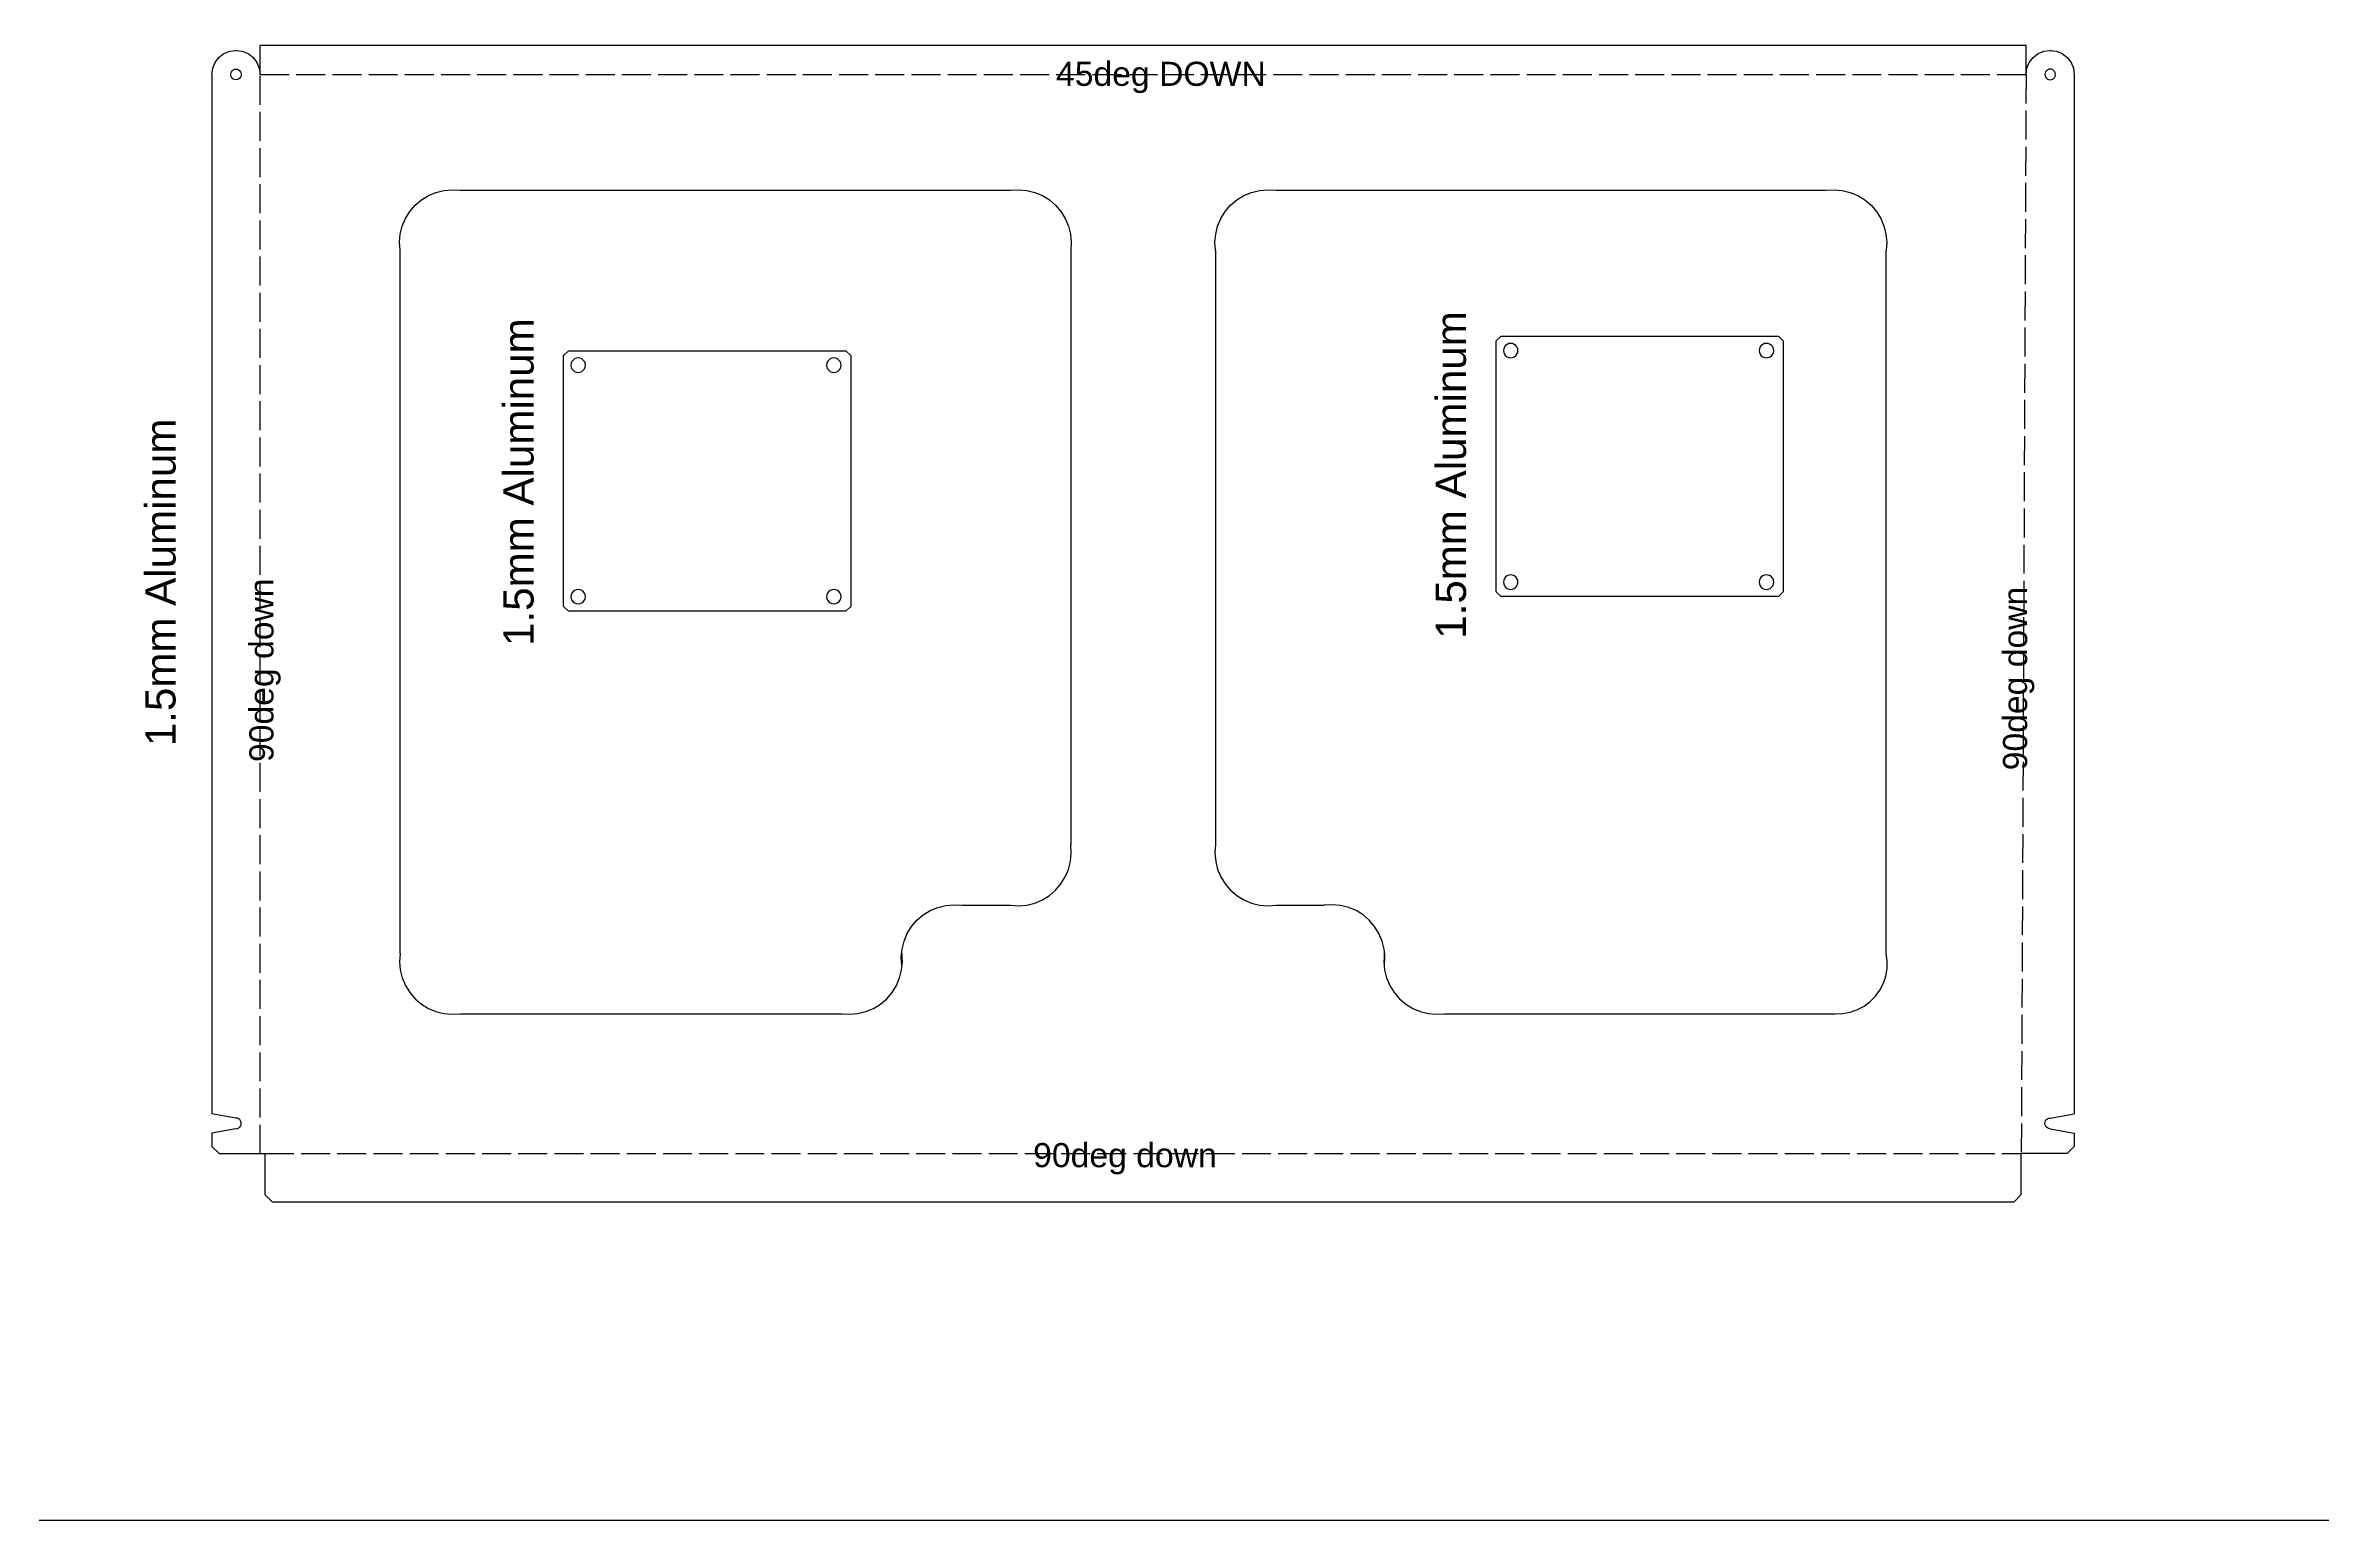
# Model space of a CAD drawing. Extents: x -1267 to 2080, y -21 to 4009.
# Drawn here: x -501 to 442, y -21 to 591 of the extents above; entities that cross this region are included whole.
import ezdxf

# ---------------------------------------------------------------- set-up
doc = ezdxf.new("R2010")
doc.units = 0
doc.linetypes.add('ACAD_ISO02W100', pattern=[15, 12, -3])
doc.layers.get('0').update_dxf_attribs({"true_color": 0xffffff})
doc.layers.add('Layer0', color=7, linetype='Continuous', true_color=0xffffff)
doc.styles.add('textstyle21', font='')
doc.styles.add('textstyle22', font='')
doc.styles.add('textstyle23', font='')
doc.styles.add('textstyle32', font='')
doc.styles.add('textstyle39', font='')
doc.styles.add('textstyle40', font='')
doc.styles.add('textstyle43', font='')
doc.styles.get('textstyle21').set_extended_font_data('Arial')
doc.styles.get('textstyle22').set_extended_font_data('Arial')
doc.styles.get('textstyle23').set_extended_font_data('Arial')
doc.styles.get('textstyle32').set_extended_font_data('Arial')
doc.styles.get('textstyle39').set_extended_font_data('Arial')
doc.styles.get('textstyle40').set_extended_font_data('Arial')
doc.styles.get('textstyle43').set_extended_font_data('Arial')

msp = doc.modelspace()

# ---------------------------------------------------------------- linework, layer by layer
at = {"layer": 'Layer0'}
for p, q in [((-431.1, 583.56, 0.05), (-429.51, 585.63, 0.05)), ((-429.51, 585.63, 0.05), (-427.44, 587.22, 0.05)), ((-427.44, 587.22, 0.05), (-425.03, 588.22, 0.05)), ((-425.03, 588.22, 0.05), (-422.44, 588.56, 0.05)), ((-422.44, 588.56, 0.05), (-422.19, 588.53, 0.05)), ((-422.19, 588.53, 0.05), (-419.85, 588.22, 0.05)), ((-419.85, 588.22, 0.05), (-417.44, 587.22, 0.05)), ((-417.44, 587.22, 0.05), (-415.37, 585.63, 0.05)), ((-415.37, 585.63, 0.05), (-413.78, 583.56, 0.05)), ((-412.44, 578.56, 0.05), (-412.44, 590.56, 0.05)), ((319.56, 590.56, 0.05), (-412.44, 590.56, 0.05)), ((319.56, 578.56, 0.05), (319.56, 590.56, 0.05)), ((320.9, 583.56, 0.05), (322.49, 585.63, 0.05)), ((322.49, 585.63, 0.05), (324.56, 587.22, 0.05)), ((324.56, 587.22, 0.05), (326.97, 588.22, 0.05)), ((326.97, 588.22, 0.05), (329.56, 588.56, 0.05)), ((329.56, 588.56, 0.05), (329.61, 588.56, 0.05)), ((329.59, 588.62, 0.05), (329.75, 588.54, 0.05)), ((329.61, 588.56, 0.05), (329.75, 588.54, 0.05)), ((329.75, 588.54, 0.05), (332.15, 588.22, 0.05)), ((332.15, 588.22, 0.05), (334.56, 587.22, 0.05)), ((334.56, 587.22, 0.05), (336.63, 585.63, 0.05)), ((336.63, 585.63, 0.05), (338.22, 583.56, 0.05)), ((-432.44, 578.56, 0.05), (-432.1, 581.15, 0.05)), ((-432.44, 578.56, 0.05), (-432.44, 147.56, 0.05)), ((-432.1, 581.15, 0.05), (-431.1, 583.56, 0.05)), ((-424.64, 578.56, 0.05), (-424.57, 579.13, 0.05)), ((-424.57, 577.99, 0.05), (-424.64, 578.56, 0.05)), ((-424.57, 579.13, 0.05), (-424.35, 579.66, 0.05)), ((-424.35, 577.46, 0.05), (-424.57, 577.99, 0.05)), ((-424.35, 579.66, 0.05), (-424, 580.12, 0.05)), ((-424, 577.01, 0.05), (-424.35, 577.46, 0.05)), ((-424, 580.12, 0.05), (-423.54, 580.47, 0.05)), ((-423.54, 576.66, 0.05), (-424, 577.01, 0.05)), ((-423.54, 580.47, 0.05), (-423.01, 580.69, 0.05)), ((-423.01, 576.44, 0.05), (-423.54, 576.66, 0.05)), ((-423.01, 580.69, 0.05), (-422.44, 580.76, 0.05)), ((-422.44, 576.36, 0.05), (-423.01, 576.44, 0.05)), ((-422.44, 580.76, 0.05), (-421.87, 580.69, 0.05)), ((-421.87, 576.44, 0.05), (-422.44, 576.36, 0.05)), ((-421.87, 580.69, 0.05), (-421.34, 580.47, 0.05)), ((-421.34, 576.66, 0.05), (-421.87, 576.44, 0.05)), ((-421.34, 580.47, 0.05), (-420.89, 580.12, 0.05)), ((-420.89, 577.01, 0.05), (-421.34, 576.66, 0.05)), ((-420.89, 580.12, 0.05), (-420.54, 579.66, 0.05)), ((-420.54, 577.46, 0.05), (-420.89, 577.01, 0.05)), ((-420.54, 579.66, 0.05), (-420.32, 579.13, 0.05)), ((-420.32, 577.99, 0.05), (-420.54, 577.46, 0.05)), ((-420.32, 579.13, 0.05), (-420.24, 578.56, 0.05)), ((-420.24, 578.56, 0.05), (-420.32, 577.99, 0.05)), ((-413.78, 583.56, 0.05), (-412.78, 581.15, 0.05)), ((-412.78, 581.15, 0.05), (-412.44, 578.56, 0.05)), ((319.56, 578.56, 0.05), (319.9, 581.15, 0.05)), ((319.9, 581.15, 0.05), (320.9, 583.56, 0.05)), ((327.43, 579.13, 0.05), (327.36, 578.56, 0.05)), ((327.36, 578.56, 0.05), (327.43, 577.99, 0.05)), ((327.65, 579.66, 0.05), (327.43, 579.13, 0.05)), ((327.43, 577.99, 0.05), (327.65, 577.46, 0.05)), ((328, 580.12, 0.05), (327.65, 579.66, 0.05)), ((327.65, 577.46, 0.05), (328, 577.01, 0.05)), ((328.46, 580.47, 0.05), (328, 580.12, 0.05)), ((328, 577.01, 0.05), (328.46, 576.66, 0.05)), ((328.99, 580.69, 0.05), (328.46, 580.47, 0.05)), ((328.46, 576.66, 0.05), (328.99, 576.44, 0.05)), ((329.56, 580.76, 0.05), (328.99, 580.69, 0.05)), ((328.99, 576.44, 0.05), (329.56, 576.36, 0.05)), ((330.13, 580.69, 0.05), (329.56, 580.76, 0.05)), ((329.56, 576.36, 0.05), (330.13, 576.44, 0.05)), ((330.66, 580.47, 0.05), (330.13, 580.69, 0.05)), ((330.13, 576.44, 0.05), (330.66, 576.66, 0.05)), ((331.12, 580.12, 0.05), (330.66, 580.47, 0.05)), ((330.66, 576.66, 0.05), (331.12, 577.01, 0.05)), ((331.46, 579.66, 0.05), (331.12, 580.12, 0.05)), ((331.12, 577.01, 0.05), (331.46, 577.46, 0.05)), ((331.57, 579.42, 0.05), (331.46, 579.66, 0.05)), ((331.46, 577.46, 0.05), (331.6, 577.78, 0.05)), ((331.68, 579.13, 0.05), (331.57, 579.42, 0.05)), ((331.6, 577.78, 0.05), (331.68, 577.99, 0.05)), ((331.76, 578.56, 0.05), (331.68, 579.13, 0.05)), ((331.68, 577.99, 0.05), (331.76, 578.56, 0.05)), ((338.22, 583.56, 0.05), (339.22, 581.15, 0.05)), ((339.22, 581.15, 0.05), (339.56, 578.56, 0.05)), ((339.56, 578.56, 0.05), (339.56, 147.56, 0.05)), ((-342.7, 528.33, 0.05), (-339.55, 529.65, 0.05)), ((-339.55, 529.65, 0.05), (-336.24, 530.48, 0.05)), ((-336.24, 530.48, 0.05), (-332.84, 530.78, 0.05)), ((-332.84, 530.78, 0.05), (-329.44, 530.56, 0.05)), ((-329.44, 530.56, 0.05), (-101.44, 530.56, 0.05)), ((-101.44, 530.56, 0.05), (-98.04, 530.78, 0.05)), ((-98.04, 530.78, 0.05), (-94.64, 530.48, 0.05)), ((-94.64, 530.48, 0.05), (-91.33, 529.65, 0.05)), ((-91.33, 529.65, 0.05), (-88.18, 528.33, 0.05)), ((-4.7, 528.33, 0.05), (-1.55, 529.65, 0.05)), ((-1.55, 529.65, 0.05), (1.76, 530.48, 0.05)), ((1.76, 530.48, 0.05), (5.16, 530.78, 0.05)), ((5.16, 530.78, 0.05), (8.56, 530.56, 0.05)), ((8.56, 530.56, 0.05), (236.56, 530.56, 0.05)), ((236.56, 530.56, 0.05), (239.96, 530.78, 0.05)), ((239.96, 530.78, 0.05), (243.36, 530.48, 0.05)), ((243.36, 530.48, 0.05), (246.67, 529.65, 0.05)), ((246.67, 529.65, 0.05), (249.82, 528.33, 0.05)), ((-352.2, 518.82, 0.05), (-350.41, 521.72, 0.05)), ((-350.41, 521.72, 0.05), (-348.19, 524.31, 0.05)), ((-348.19, 524.31, 0.05), (-345.6, 526.53, 0.05)), ((-345.6, 526.53, 0.05), (-342.7, 528.33, 0.05)), ((-88.18, 528.33, 0.05), (-85.28, 526.53, 0.05)), ((-85.28, 526.53, 0.05), (-82.69, 524.31, 0.05)), ((-82.69, 524.31, 0.05), (-80.47, 521.72, 0.05)), ((-80.47, 521.72, 0.05), (-78.68, 518.82, 0.05)), ((-14.2, 518.82, 0.05), (-12.41, 521.72, 0.05)), ((-12.41, 521.72, 0.05), (-10.19, 524.31, 0.05)), ((-10.19, 524.31, 0.05), (-7.6, 526.53, 0.05)), ((-7.6, 526.53, 0.05), (-4.7, 528.33, 0.05)), ((249.82, 528.33, 0.05), (252.72, 526.53, 0.05)), ((252.72, 526.53, 0.05), (255.31, 524.31, 0.05)), ((255.31, 524.31, 0.05), (257.53, 521.72, 0.05)), ((257.53, 521.72, 0.05), (259.32, 518.82, 0.05)), ((-354.66, 508.97, 0.05), (-354.35, 512.37, 0.05)), ((-354.35, 512.37, 0.05), (-353.53, 515.68, 0.05)), ((-353.53, 515.68, 0.05), (-352.2, 518.82, 0.05)), ((-78.68, 518.82, 0.05), (-77.35, 515.68, 0.05)), ((-77.35, 515.68, 0.05), (-76.53, 512.37, 0.05)), ((-76.53, 512.37, 0.05), (-76.22, 508.97, 0.05)), ((-16.66, 508.97, 0.05), (-16.35, 512.37, 0.05)), ((-16.35, 512.37, 0.05), (-15.7, 514.99, 0.05)), ((-15.7, 514.99, 0.05), (-15.53, 515.68, 0.05)), ((-15.53, 515.68, 0.05), (-14.2, 518.82, 0.05)), ((259.32, 518.82, 0.05), (260.48, 516.08, 0.05)), ((260.48, 516.08, 0.05), (260.65, 515.68, 0.05)), ((260.65, 515.68, 0.05), (261, 514.25, 0.05)), ((261, 514.25, 0.05), (261.47, 512.37, 0.05)), ((261.47, 512.37, 0.05), (261.78, 508.97, 0.05)), ((-354.44, 505.56, 0.05), (-354.66, 508.97, 0.05)), ((-354.44, 214.03, 0.05), (-354.44, 505.56, 0.05)), ((-76.22, 508.97, 0.05), (-76.44, 505.56, 0.05)), ((-76.44, 505.56, 0.05), (-76.44, 259.03, 0.05)), ((-16.44, 505.56, 0.05), (-16.66, 508.97, 0.05)), ((-16.44, 505.56, 0.05), (-16.44, 259.03, 0.05)), ((261.78, 508.97, 0.05), (261.56, 505.56, 0.05)), ((261.56, 214.03, 0.05), (261.56, 505.56, 0.05)), ((-286.62, 461.99, 0.05), (-284.62, 463.99, 0.05)), ((-284.62, 463.99, 0.05), (-169.62, 463.99, 0.05)), ((-169.62, 463.99, 0.05), (-167.62, 461.99, 0.05)), ((99.94, 468.04, 0.05), (101.94, 470.04, 0.05)), ((99.94, 364.04, 0.05), (99.94, 468.04, 0.05)), ((101.94, 470.04, 0.05), (216.94, 470.04, 0.05)), ((103.04, 464.81, 0.05), (102.94, 464.04, 0.05)), ((102.94, 464.04, 0.05), (103.04, 463.26, 0.05)), ((103.34, 465.54, 0.05), (103.04, 464.81, 0.05)), ((103.04, 463.26, 0.05), (103.34, 462.54, 0.05)), ((103.81, 466.16, 0.05), (103.34, 465.54, 0.05)), ((103.34, 462.54, 0.05), (103.81, 461.92, 0.05)), ((104.44, 466.63, 0.05), (103.81, 466.16, 0.05)), ((105.16, 466.93, 0.05), (104.44, 466.63, 0.05)), ((105.94, 467.04, 0.05), (105.16, 466.93, 0.05)), ((106.71, 466.93, 0.05), (105.94, 467.04, 0.05)), ((107.44, 466.63, 0.05), (106.71, 466.93, 0.05)), ((108.06, 466.16, 0.05), (107.44, 466.63, 0.05)), ((108.53, 465.54, 0.05), (108.06, 466.16, 0.05)), ((108.06, 461.92, 0.05), (108.53, 462.54, 0.05)), ((108.83, 464.81, 0.05), (108.53, 465.54, 0.05)), ((108.53, 462.54, 0.05), (108.83, 463.26, 0.05)), ((108.94, 464.04, 0.05), (108.83, 464.81, 0.05)), ((108.83, 463.26, 0.05), (108.94, 464.04, 0.05)), ((209.04, 464.81, 0.05), (208.94, 464.04, 0.05)), ((208.94, 464.04, 0.05), (209.04, 463.26, 0.05)), ((209.34, 465.54, 0.05), (209.04, 464.81, 0.05)), ((209.04, 463.26, 0.05), (209.34, 462.54, 0.05)), ((209.81, 466.16, 0.05), (209.34, 465.54, 0.05)), ((209.34, 462.54, 0.05), (209.81, 461.92, 0.05)), ((210.44, 466.63, 0.05), (209.81, 466.16, 0.05)), ((211.16, 466.93, 0.05), (210.44, 466.63, 0.05)), ((211.94, 467.04, 0.05), (211.16, 466.93, 0.05)), ((212.71, 466.93, 0.05), (211.94, 467.04, 0.05)), ((213.44, 466.63, 0.05), (212.71, 466.93, 0.05)), ((214.06, 466.16, 0.05), (213.44, 466.63, 0.05)), ((214.53, 465.54, 0.05), (214.06, 466.16, 0.05)), ((214.06, 461.92, 0.05), (214.53, 462.54, 0.05)), ((214.83, 464.81, 0.05), (214.53, 465.54, 0.05)), ((214.53, 462.54, 0.05), (214.83, 463.26, 0.05)), ((214.94, 464.04, 0.05), (214.83, 464.81, 0.05)), ((214.83, 463.26, 0.05), (214.94, 464.04, 0.05)), ((216.94, 470.04, 0.05), (218.94, 468.04, 0.05)), ((218.94, 468.04, 0.05), (218.94, 364.04, 0.05)), ((-286.62, 357.99, 0.05), (-286.62, 461.99, 0.05)), ((-283.52, 458.77, 0.05), (-283.62, 457.99, 0.05)), ((-283.62, 457.99, 0.05), (-283.52, 457.22, 0.05)), ((-283.22, 459.49, 0.05), (-283.52, 458.77, 0.05)), ((-283.52, 457.22, 0.05), (-283.22, 456.49, 0.05)), ((-282.74, 460.12, 0.05), (-283.22, 459.49, 0.05)), ((-283.22, 456.49, 0.05), (-282.74, 455.87, 0.05)), ((-282.12, 460.59, 0.05), (-282.74, 460.12, 0.05)), ((-282.74, 455.87, 0.05), (-282.12, 455.4, 0.05)), ((-281.4, 460.89, 0.05), (-282.12, 460.59, 0.05)), ((-282.12, 455.4, 0.05), (-281.4, 455.1, 0.05)), ((-280.62, 460.99, 0.05), (-281.4, 460.89, 0.05)), ((-281.4, 455.1, 0.05), (-280.62, 454.99, 0.05)), ((-279.84, 460.89, 0.05), (-280.62, 460.99, 0.05)), ((-280.62, 454.99, 0.05), (-279.84, 455.1, 0.05)), ((-279.12, 460.59, 0.05), (-279.84, 460.89, 0.05)), ((-279.84, 455.1, 0.05), (-279.12, 455.4, 0.05)), ((-278.5, 460.12, 0.05), (-279.12, 460.59, 0.05)), ((-279.12, 455.4, 0.05), (-278.5, 455.87, 0.05)), ((-278.02, 459.49, 0.05), (-278.5, 460.12, 0.05)), ((-278.5, 455.87, 0.05), (-278.02, 456.49, 0.05)), ((-277.72, 458.77, 0.05), (-278.02, 459.49, 0.05)), ((-278.02, 456.49, 0.05), (-277.72, 457.22, 0.05)), ((-277.62, 457.99, 0.05), (-277.72, 458.77, 0.05)), ((-277.72, 457.22, 0.05), (-277.62, 457.99, 0.05)), ((-177.52, 458.77, 0.05), (-177.62, 457.99, 0.05)), ((-177.62, 457.99, 0.05), (-177.52, 457.22, 0.05)), ((-177.22, 459.49, 0.05), (-177.52, 458.77, 0.05)), ((-177.52, 457.22, 0.05), (-177.22, 456.49, 0.05)), ((-176.74, 460.12, 0.05), (-177.22, 459.49, 0.05)), ((-177.22, 456.49, 0.05), (-176.74, 455.87, 0.05)), ((-176.12, 460.59, 0.05), (-176.74, 460.12, 0.05)), ((-176.74, 455.87, 0.05), (-176.12, 455.4, 0.05)), ((-175.4, 460.89, 0.05), (-176.12, 460.59, 0.05)), ((-176.12, 455.4, 0.05), (-175.4, 455.1, 0.05)), ((-174.62, 460.99, 0.05), (-175.4, 460.89, 0.05)), ((-175.4, 455.1, 0.05), (-174.62, 454.99, 0.05)), ((-173.84, 460.89, 0.05), (-174.62, 460.99, 0.05)), ((-174.62, 454.99, 0.05), (-173.84, 455.1, 0.05)), ((-173.12, 460.59, 0.05), (-173.84, 460.89, 0.05)), ((-173.84, 455.1, 0.05), (-173.12, 455.4, 0.05)), ((-172.5, 460.12, 0.05), (-173.12, 460.59, 0.05)), ((-173.12, 455.4, 0.05), (-172.5, 455.87, 0.05)), ((-172.02, 459.49, 0.05), (-172.5, 460.12, 0.05)), ((-172.5, 455.87, 0.05), (-172.02, 456.49, 0.05)), ((-171.72, 458.77, 0.05), (-172.02, 459.49, 0.05)), ((-172.02, 456.49, 0.05), (-171.72, 457.22, 0.05)), ((-171.62, 457.99, 0.05), (-171.72, 458.77, 0.05)), ((-171.72, 457.22, 0.05), (-171.62, 457.99, 0.05)), ((-167.62, 461.99, 0.05), (-167.62, 357.99, 0.05)), ((103.81, 461.92, 0.05), (104.44, 461.44, 0.05)), ((104.44, 461.44, 0.05), (105.16, 461.14, 0.05)), ((105.16, 461.14, 0.05), (105.94, 461.04, 0.05)), ((105.94, 461.04, 0.05), (106.71, 461.14, 0.05)), ((106.71, 461.14, 0.05), (107.44, 461.44, 0.05)), ((107.44, 461.44, 0.05), (108.06, 461.92, 0.05)), ((209.81, 461.92, 0.05), (210.44, 461.44, 0.05)), ((210.44, 461.44, 0.05), (211.16, 461.14, 0.05)), ((211.16, 461.14, 0.05), (211.94, 461.04, 0.05)), ((211.94, 461.04, 0.05), (212.71, 461.14, 0.05)), ((212.71, 461.14, 0.05), (213.44, 461.44, 0.05)), ((213.44, 461.44, 0.05), (214.06, 461.92, 0.05)), ((103.04, 368.81, 0.05), (102.94, 368.04, 0.05)), ((103.34, 369.54, 0.05), (103.04, 368.81, 0.05)), ((103.81, 370.16, 0.05), (103.34, 369.54, 0.05)), ((104.44, 370.63, 0.05), (103.81, 370.16, 0.05)), ((105.16, 370.93, 0.05), (104.44, 370.63, 0.05)), ((105.94, 371.04, 0.05), (105.16, 370.93, 0.05)), ((106.71, 370.93, 0.05), (105.94, 371.04, 0.05)), ((107.44, 370.63, 0.05), (106.71, 370.93, 0.05)), ((108.06, 370.16, 0.05), (107.44, 370.63, 0.05)), ((108.53, 369.54, 0.05), (108.06, 370.16, 0.05)), ((108.83, 368.81, 0.05), (108.53, 369.54, 0.05)), ((108.94, 368.04, 0.05), (108.83, 368.81, 0.05)), ((209.04, 368.81, 0.05), (208.94, 368.04, 0.05)), ((209.34, 369.54, 0.05), (209.04, 368.81, 0.05)), ((209.81, 370.16, 0.05), (209.34, 369.54, 0.05)), ((210.44, 370.63, 0.05), (209.81, 370.16, 0.05)), ((211.16, 370.93, 0.05), (210.44, 370.63, 0.05)), ((211.94, 371.04, 0.05), (211.16, 370.93, 0.05)), ((212.71, 370.93, 0.05), (211.94, 371.04, 0.05)), ((213.44, 370.63, 0.05), (212.71, 370.93, 0.05)), ((214.06, 370.16, 0.05), (213.44, 370.63, 0.05)), ((214.53, 369.54, 0.05), (214.06, 370.16, 0.05)), ((214.83, 368.81, 0.05), (214.53, 369.54, 0.05)), ((214.94, 368.04, 0.05), (214.83, 368.81, 0.05)), ((-283.52, 362.77, 0.05), (-283.62, 361.99, 0.05)), ((-283.62, 361.99, 0.05), (-283.52, 361.22, 0.05)), ((-283.22, 363.49, 0.05), (-283.52, 362.77, 0.05)), ((-283.52, 361.22, 0.05), (-283.22, 360.49, 0.05)), ((-282.74, 364.12, 0.05), (-283.22, 363.49, 0.05)), ((-283.22, 360.49, 0.05), (-282.74, 359.87, 0.05)), ((-282.12, 364.59, 0.05), (-282.74, 364.12, 0.05)), ((-282.74, 359.87, 0.05), (-282.12, 359.4, 0.05)), ((-281.4, 364.89, 0.05), (-282.12, 364.59, 0.05)), ((-282.12, 359.4, 0.05), (-281.4, 359.1, 0.05)), ((-280.62, 364.99, 0.05), (-281.4, 364.89, 0.05)), ((-281.4, 359.1, 0.05), (-280.62, 358.99, 0.05)), ((-279.84, 364.89, 0.05), (-280.62, 364.99, 0.05)), ((-280.62, 358.99, 0.05), (-279.84, 359.1, 0.05)), ((-279.12, 364.59, 0.05), (-279.84, 364.89, 0.05)), ((-279.84, 359.1, 0.05), (-279.12, 359.4, 0.05)), ((-278.5, 364.12, 0.05), (-279.12, 364.59, 0.05)), ((-279.12, 359.4, 0.05), (-278.5, 359.87, 0.05)), ((-278.02, 363.49, 0.05), (-278.5, 364.12, 0.05)), ((-278.5, 359.87, 0.05), (-278.02, 360.49, 0.05)), ((-277.72, 362.77, 0.05), (-278.02, 363.49, 0.05)), ((-278.02, 360.49, 0.05), (-277.72, 361.22, 0.05)), ((-277.62, 361.99, 0.05), (-277.72, 362.77, 0.05)), ((-277.72, 361.22, 0.05), (-277.62, 361.99, 0.05)), ((-177.52, 362.77, 0.05), (-177.62, 361.99, 0.05)), ((-177.62, 361.99, 0.05), (-177.52, 361.22, 0.05)), ((-177.22, 363.49, 0.05), (-177.52, 362.77, 0.05)), ((-177.52, 361.22, 0.05), (-177.22, 360.49, 0.05)), ((-176.74, 364.12, 0.05), (-177.22, 363.49, 0.05)), ((-177.22, 360.49, 0.05), (-176.74, 359.87, 0.05)), ((-176.12, 364.59, 0.05), (-176.74, 364.12, 0.05)), ((-176.74, 359.87, 0.05), (-176.12, 359.4, 0.05)), ((-175.4, 364.89, 0.05), (-176.12, 364.59, 0.05)), ((-176.12, 359.4, 0.05), (-175.4, 359.1, 0.05)), ((-174.62, 364.99, 0.05), (-175.4, 364.89, 0.05)), ((-175.4, 359.1, 0.05), (-174.62, 358.99, 0.05)), ((-173.84, 364.89, 0.05), (-174.62, 364.99, 0.05)), ((-174.62, 358.99, 0.05), (-173.84, 359.1, 0.05)), ((-173.12, 364.59, 0.05), (-173.84, 364.89, 0.05)), ((-173.84, 359.1, 0.05), (-173.12, 359.4, 0.05)), ((-172.5, 364.12, 0.05), (-173.12, 364.59, 0.05)), ((-173.12, 359.4, 0.05), (-172.5, 359.87, 0.05)), ((-172.02, 363.49, 0.05), (-172.5, 364.12, 0.05)), ((-172.5, 359.87, 0.05), (-172.02, 360.49, 0.05)), ((-171.72, 362.77, 0.05), (-172.02, 363.49, 0.05)), ((-172.02, 360.49, 0.05), (-171.72, 361.22, 0.05)), ((-171.62, 361.99, 0.05), (-171.72, 362.77, 0.05)), ((-171.72, 361.22, 0.05), (-171.62, 361.99, 0.05)), ((101.94, 362.04, 0.05), (99.94, 364.04, 0.05)), ((216.94, 362.04, 0.05), (101.94, 362.04, 0.05)), ((102.94, 368.04, 0.05), (103.04, 367.26, 0.05)), ((103.04, 367.26, 0.05), (103.34, 366.54, 0.05)), ((103.34, 366.54, 0.05), (103.81, 365.92, 0.05)), ((103.81, 365.92, 0.05), (104.44, 365.44, 0.05)), ((104.44, 365.44, 0.05), (105.16, 365.14, 0.05)), ((105.16, 365.14, 0.05), (105.94, 365.04, 0.05)), ((105.94, 365.04, 0.05), (106.71, 365.14, 0.05)), ((106.71, 365.14, 0.05), (107.44, 365.44, 0.05)), ((107.44, 365.44, 0.05), (108.06, 365.92, 0.05)), ((108.06, 365.92, 0.05), (108.53, 366.54, 0.05)), ((108.53, 366.54, 0.05), (108.83, 367.26, 0.05)), ((108.83, 367.26, 0.05), (108.94, 368.04, 0.05)), ((208.94, 368.04, 0.05), (209.04, 367.26, 0.05)), ((209.04, 367.26, 0.05), (209.34, 366.54, 0.05)), ((209.34, 366.54, 0.05), (209.81, 365.92, 0.05)), ((209.81, 365.92, 0.05), (210.44, 365.44, 0.05)), ((210.44, 365.44, 0.05), (211.16, 365.14, 0.05)), ((211.16, 365.14, 0.05), (211.94, 365.04, 0.05)), ((211.94, 365.04, 0.05), (212.71, 365.14, 0.05)), ((212.71, 365.14, 0.05), (213.44, 365.44, 0.05)), ((213.44, 365.44, 0.05), (214.06, 365.92, 0.05)), ((214.06, 365.92, 0.05), (214.53, 366.54, 0.05)), ((214.53, 366.54, 0.05), (214.83, 367.26, 0.05)), ((214.83, 367.26, 0.05), (214.94, 368.04, 0.05)), ((218.94, 364.04, 0.05), (216.94, 362.04, 0.05)), ((-284.62, 355.99, 0.05), (-286.62, 357.99, 0.05)), ((-169.62, 355.99, 0.05), (-284.62, 355.99, 0.05)), ((-167.62, 357.99, 0.05), (-169.62, 355.99, 0.05)), ((-76.53, 252.23, 0.05), (-76.22, 255.63, 0.05)), ((-76.22, 255.63, 0.05), (-76.44, 259.03, 0.05)), ((-16.64, 255.88, 0.05), (-16.66, 255.63, 0.05)), ((-16.66, 255.63, 0.05), (-16.35, 252.23, 0.05)), ((-16.44, 259.03, 0.05), (-16.64, 255.88, 0.05)), ((-80.47, 242.87, 0.05), (-78.68, 245.77, 0.05)), ((-78.68, 245.77, 0.05), (-77.35, 248.92, 0.05)), ((-77.35, 248.92, 0.05), (-76.53, 252.23, 0.05)), ((-16.35, 252.23, 0.05), (-15.53, 248.92, 0.05)), ((-15.53, 248.92, 0.05), (-14.2, 245.77, 0.05)), ((-14.2, 245.77, 0.05), (-12.41, 242.87, 0.05)), ((-91.33, 234.94, 0.05), (-88.18, 236.27, 0.05)), ((-88.18, 236.27, 0.05), (-85.28, 238.06, 0.05)), ((-85.28, 238.06, 0.05), (-82.69, 240.28, 0.05)), ((-82.69, 240.28, 0.05), (-80.47, 242.87, 0.05)), ((-12.41, 242.87, 0.05), (-10.19, 240.28, 0.05)), ((-10.19, 240.28, 0.05), (-7.6, 238.06, 0.05)), ((-7.6, 238.06, 0.05), (-4.7, 236.27, 0.05)), ((-4.7, 236.27, 0.05), (-1.55, 234.94, 0.05)), ((-142.41, 225.19, 0.05), (-140.19, 227.78, 0.05)), ((-140.19, 227.78, 0.05), (-137.6, 230, 0.05)), ((-137.6, 230, 0.05), (-134.7, 231.79, 0.05)), ((-134.7, 231.79, 0.05), (-131.55, 233.12, 0.05)), ((-131.55, 233.12, 0.05), (-128.24, 233.94, 0.05)), ((-128.24, 233.94, 0.05), (-124.84, 234.25, 0.05)), ((-124.84, 234.25, 0.05), (-121.44, 234.03, 0.05)), ((-121.44, 234.03, 0.05), (-101.44, 234.03, 0.05)), ((-101.44, 234.03, 0.05), (-98.04, 233.81, 0.05)), ((-98.04, 233.81, 0.05), (-94.64, 234.12, 0.05)), ((-94.64, 234.12, 0.05), (-91.33, 234.94, 0.05)), ((-1.55, 234.94, 0.05), (1.76, 234.12, 0.05)), ((1.76, 234.12, 0.05), (5.16, 233.81, 0.05)), ((5.16, 233.81, 0.05), (8.56, 234.03, 0.05)), ((8.56, 234.03, 0.05), (28.56, 234.03, 0.05)), ((31.96, 234.25, 0.05), (28.56, 234.03, 0.05)), ((35.36, 233.94, 0.05), (31.96, 234.25, 0.05)), ((38.67, 233.12, 0.05), (35.36, 233.94, 0.05)), ((41.82, 231.79, 0.05), (38.67, 233.12, 0.05)), ((44.72, 230, 0.05), (41.82, 231.79, 0.05)), ((47.31, 227.78, 0.05), (44.72, 230, 0.05)), ((49.53, 225.19, 0.05), (47.31, 227.78, 0.05)), ((-146.35, 215.83, 0.05), (-145.53, 219.14, 0.05)), ((-145.53, 219.14, 0.05), (-144.2, 222.29, 0.05)), ((-144.2, 222.29, 0.05), (-142.41, 225.19, 0.05)), ((51.32, 222.29, 0.05), (49.53, 225.19, 0.05)), ((52.65, 219.14, 0.05), (51.32, 222.29, 0.05)), ((53.47, 215.83, 0.05), (52.65, 219.14, 0.05)), ((-354.44, 214.03, 0.05), (-354.66, 210.63, 0.05)), ((-354.66, 210.63, 0.05), (-354.35, 207.23, 0.05)), ((-146.66, 212.43, 0.05), (-146.35, 215.83, 0.05)), ((-146.44, 209.03, 0.05), (-146.66, 212.43, 0.05)), ((-146.53, 207.23, 0.05), (-146.22, 210.63, 0.05)), ((-146.22, 210.63, 0.05), (-146.44, 214.03, 0.05)), ((-146.44, 214.03, 0.05), (-146.44, 209.03, 0.05)), ((53.56, 214.03, 0.05), (53.34, 210.63, 0.05)), ((53.34, 210.63, 0.05), (53.65, 207.23, 0.05)), ((53.56, 214.76, 0.05), (53.47, 215.83, 0.05)), ((53.78, 212.43, 0.05), (53.56, 214.76, 0.05)), ((53.56, 209.03, 0.05), (53.56, 214.03, 0.05)), ((53.56, 209.03, 0.05), (53.78, 212.43, 0.05)), ((261.42, 204.66, 0.05), (261.95, 207.77, 0.05)), ((261.99, 210.91, 0.05), (261.56, 214.03, 0.05)), ((261.95, 207.77, 0.05), (261.99, 210.91, 0.05)), ((-354.35, 207.23, 0.05), (-353.53, 203.92, 0.05)), ((-353.53, 203.92, 0.05), (-352.2, 200.77, 0.05)), ((-352.2, 200.77, 0.05), (-350.41, 197.87, 0.05)), ((-150.47, 197.87, 0.05), (-148.68, 200.77, 0.05)), ((-148.68, 200.77, 0.05), (-147.35, 203.92, 0.05)), ((-147.35, 203.92, 0.05), (-146.53, 207.23, 0.05)), ((53.65, 207.23, 0.05), (54.47, 203.92, 0.05)), ((54.47, 203.92, 0.05), (55.8, 200.77, 0.05)), ((55.8, 200.77, 0.05), (57.59, 197.87, 0.05)), ((257.16, 196.32, 0.05), (259, 198.87, 0.05)), ((259, 198.87, 0.05), (260.43, 201.68, 0.05)), ((260.43, 201.68, 0.05), (261.42, 204.66, 0.05)), ((-350.41, 197.87, 0.05), (-348.19, 195.28, 0.05)), ((-348.19, 195.28, 0.05), (-345.6, 193.06, 0.05)), ((-345.6, 193.06, 0.05), (-342.7, 191.27, 0.05)), ((-342.7, 191.27, 0.05), (-339.55, 189.94, 0.05)), ((-339.55, 189.94, 0.05), (-336.24, 189.12, 0.05)), ((-336.24, 189.12, 0.05), (-332.84, 188.81, 0.05)), ((-332.84, 188.81, 0.05), (-329.44, 189.03, 0.05)), ((-329.44, 189.03, 0.05), (-171.44, 189.03, 0.05)), ((-171.44, 189.03, 0.05), (-168.04, 188.81, 0.05)), ((-168.04, 188.81, 0.05), (-164.64, 189.12, 0.05)), ((-164.64, 189.12, 0.05), (-161.33, 189.94, 0.05)), ((-161.33, 189.94, 0.05), (-158.18, 191.27, 0.05)), ((-158.18, 191.27, 0.05), (-155.28, 193.06, 0.05)), ((-155.28, 193.06, 0.05), (-152.69, 195.28, 0.05)), ((-152.69, 195.28, 0.05), (-150.47, 197.87, 0.05)), ((57.59, 197.87, 0.05), (59.81, 195.28, 0.05)), ((59.81, 195.28, 0.05), (62.4, 193.06, 0.05)), ((62.4, 193.06, 0.05), (65.3, 191.27, 0.05)), ((65.3, 191.27, 0.05), (68.45, 189.94, 0.05)), ((68.45, 189.94, 0.05), (71.76, 189.12, 0.05)), ((71.76, 189.12, 0.05), (75.16, 188.81, 0.05)), ((75.16, 188.81, 0.05), (78.56, 189.03, 0.05)), ((78.56, 189.03, 0.05), (240.43, 189.03, 0.05)), ((240.43, 189.03, 0.05), (243.58, 189.12, 0.05)), ((243.58, 189.12, 0.05), (246.67, 189.69, 0.05)), ((246.67, 189.69, 0.05), (249.65, 190.73, 0.05)), ((249.65, 190.73, 0.05), (252.43, 192.2, 0.05)), ((252.43, 192.2, 0.05), (254.95, 194.08, 0.05)), ((254.95, 194.08, 0.05), (256.86, 196.02, 0.05)), ((256.86, 196.02, 0.05), (256.88, 196.04, 0.05)), ((256.88, 196.04, 0.05), (257.16, 196.32, 0.05)), ((-422.44, 145.76, 0.05), (-432.44, 147.56, 0.05)), ((-421.87, 145.69, 0.05), (-422.44, 145.76, 0.05)), ((-421.34, 145.47, 0.05), (-421.87, 145.69, 0.05)), ((-421.87, 141.44, 0.05), (-421.34, 141.66, 0.05)), ((-420.89, 145.12, 0.05), (-421.34, 145.47, 0.05)), ((-421.34, 141.66, 0.05), (-420.89, 142.01, 0.05)), ((-420.54, 144.66, 0.05), (-420.89, 145.12, 0.05)), ((-420.89, 142.01, 0.05), (-420.54, 142.46, 0.05)), ((-420.32, 144.13, 0.05), (-420.54, 144.66, 0.05)), ((-420.54, 142.46, 0.05), (-420.32, 142.99, 0.05)), ((-420.24, 143.56, 0.05), (-420.32, 144.13, 0.05)), ((-420.32, 142.99, 0.05), (-420.24, 143.56, 0.05)), ((327.36, 143.56, 0.05), (327.43, 144.13, 0.05)), ((327.43, 142.99, 0.05), (327.36, 143.56, 0.05)), ((327.43, 144.13, 0.05), (327.65, 144.66, 0.05)), ((327.65, 142.46, 0.05), (327.43, 142.99, 0.05)), ((327.65, 144.66, 0.05), (328, 145.12, 0.05)), ((328, 142.01, 0.05), (327.65, 142.46, 0.05)), ((328, 145.12, 0.05), (328.46, 145.47, 0.05)), ((328.46, 141.66, 0.05), (328, 142.01, 0.05)), ((328.46, 145.47, 0.05), (328.99, 145.69, 0.05)), ((328.99, 141.44, 0.05), (328.46, 141.66, 0.05)), ((328.99, 145.69, 0.05), (329.56, 145.76, 0.05)), ((329.56, 145.76, 0.05), (339.56, 147.56, 0.05)), ((-422.44, 141.36, 0.05), (-432.44, 139.56, 0.05)), ((-432.44, 139.56, 0.05), (-432.44, 134.03, 0.05)), ((-432.44, 134.03, 0.05), (-429.44, 131.03, 0.05)), ((-422.44, 141.36, 0.05), (-421.87, 141.44, 0.05)), ((329.56, 141.36, 0.05), (328.99, 141.44, 0.05)), ((329.56, 141.36, 0.05), (339.56, 139.56, 0.05)), ((336.56, 131.03, 0.05), (339.56, 134.03, 0.05)), ((339.56, 139.56, 0.05), (339.56, 134.03, 0.05)), ((-429.44, 131.03, 0.05), (-412.44, 131.03, 0.05)), ((-412.44, 131.03, 0.05), (-410.44, 131.03, 0.05)), ((-410.44, 131.03, 0.05), (-410.44, 114.03, 0.05)), ((336.56, 131.03, 0.05), (317.56, 131.03, 0.05)), ((317.56, 114.03, 0.05), (317.56, 131.03, 0.05)), ((-410.44, 114.03, 0.05), (-407.44, 111.03, 0.05)), ((314.56, 111.03, 0.05), (317.56, 114.03, 0.05)), ((-407.44, 111.03, 0.05), (314.56, 111.03, 0.05)), ((596.48, -21.11, -25.52), (-1127.72, -21.11, -25.52))]:
    msp.add_line(p, q, dxfattribs=at)
at = {"layer": 'Layer0', "color": 2, "linetype": 'ACAD_ISO02W100', "true_color": 0xffff00}
for p, q in [((-412.44, 578.56, 0.05), (319.56, 578.56, 0.05)), ((-412.44, 131.03, 0.05), (-412.44, 578.56, 0.05)), ((319.56, 578.56, 0.05), (317.56, 131.03, 0.05)), ((-410.44, 131.03, 0.05), (317.56, 131.03, 0.05))]:
    msp.add_line(p, q, dxfattribs=at)

# ---------------------------------------------------------------- texts
at = {"char_height": 1, "attachment_point": 1}
for s, insert, style in [('\\H10;45deg DOWN', (-82.54, 583.83), 'textstyle43'), ('\\H10;90deg down', (-92.01, 135.4), 'textstyle32')]:
    msp.add_mtext(s, dxfattribs=dict(at, insert=insert, style=style))
at = {"char_height": 1, "attachment_point": 1, "rotation": 90}
for s, insert, style in [('\\H12.5;1.5mm Aluminum\\P', (-311.61, 341.57), 'textstyle23'), ('\\H12.5;1.5mm Aluminum\\P', (74.9, 344.54), 'textstyle22'), ('\\H12.5;1.5mm Aluminum\\P', (-460, 300), 'textstyle21'), ('\\H10;90deg down', (-416.91, 293.44), 'textstyle40'), ('\\H10;90deg down', (310, 290), 'textstyle39')]:
    msp.add_mtext(s, dxfattribs=dict(at, insert=insert, style=style))

doc.saveas('drawing.dxf')
